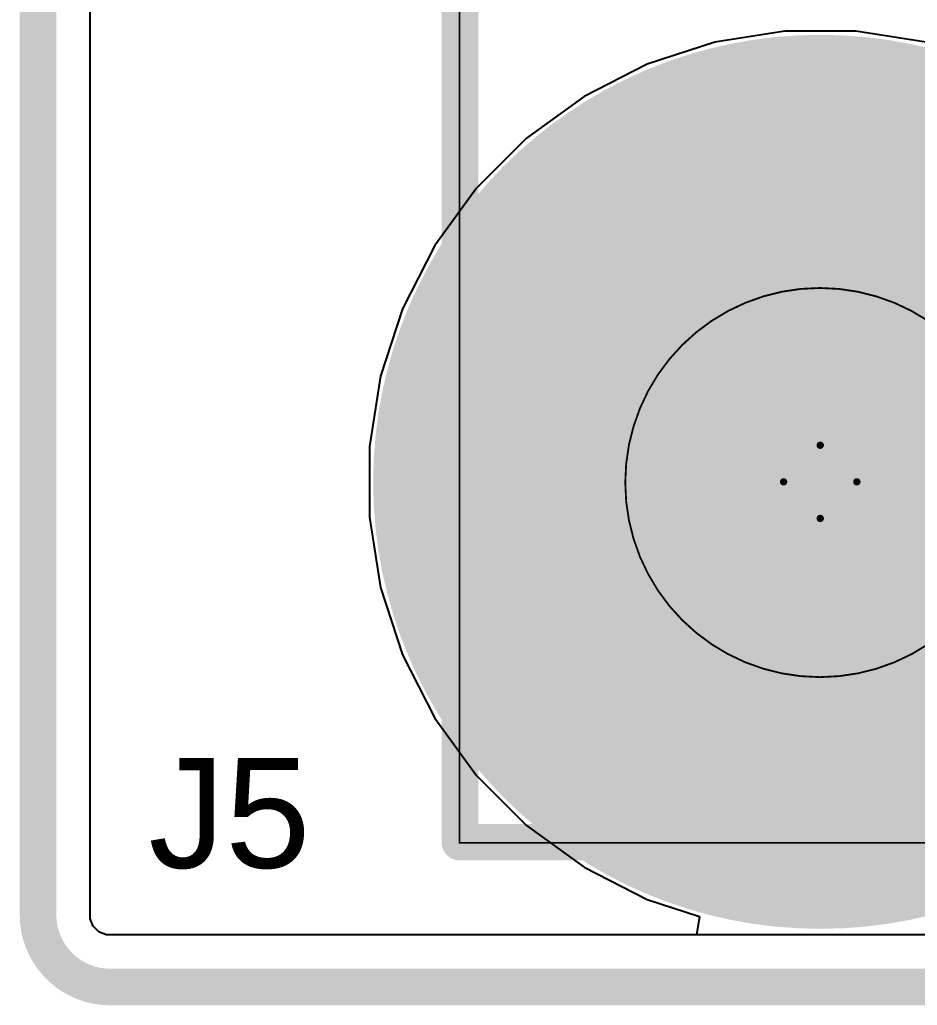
# Model space of a CAD drawing. Header units: inches. Extents: x -6 to 5433, y -4 to 5447.
# Drawn here: x -5.55 to 0.67, y -3.63 to 3.21 of the extents above; entities that cross this region are included whole.
import ezdxf

# ---------------------------------------------------------------- set-up
doc = ezdxf.new("R2010")
doc.units = ezdxf.units.IN
for name, color, linetype in [('Board_outline', 216, 'Continuous'), ('Bottom Layer', 5, 'Continuous'), ('Bottom Solder', 6, 'Continuous'), ('Drill Drawing', 1, 'Continuous'), ('Ground', 16, 'Continuous'), ('Mechanical 4', 56, 'Continuous'), ('Multi-Layer', 9, 'Continuous'), ('Pad Holes', 156, 'Continuous'), ('Power', 76, 'Continuous'), ('Top Layer', 1, 'Continuous'), ('Top Overlay', 2, 'Continuous'), ('Top Solder', 216, 'Continuous')]:
    doc.layers.add(name, color=color, linetype=linetype)
doc.styles.add('Arial', font='', dxfattribs={"height": 0.2})
doc.styles.get('Arial').set_extended_font_data('Arial')

msp = doc.modelspace()

# ---------------------------------------------------------------- hatches: boundary and pattern name
at = {"layer": 'Bottom Layer'}
h = msp.add_hatch(color=5, dxfattribs=at)
edge = h.paths.add_edge_path()
edge.add_arc((0, 0), 3, 0, 360)
at = {"layer": 'Bottom Solder'}
h = msp.add_hatch(color=6, dxfattribs=at)
edge = h.paths.add_edge_path()
edge.add_arc((0, 0), 3.1016, 0, 360)
at = {"layer": 'Ground'}
h = msp.add_hatch(color=16, dxfattribs=at)
edge = h.paths.add_edge_path()
edge.add_arc((0, 0), 3, 0, 360)
at = {"layer": 'Multi-Layer'}
h = msp.add_hatch(color=9, dxfattribs=at)
edge = h.paths.add_edge_path()
edge.add_arc((0, 0), 3, 0, 360)
at = {"layer": 'Pad Holes'}
h = msp.add_hatch(color=7, dxfattribs=at)
edge = h.paths.add_edge_path()
edge.add_arc((0, 0), 1.85, 0, 360)
at = {"layer": 'Power'}
h = msp.add_hatch(color=76, dxfattribs=at)
edge = h.paths.add_edge_path()
edge.add_arc((0, 0), 3, 0, 360)
at = {"layer": 'Top Layer'}
h = msp.add_hatch(color=1, dxfattribs=at)
edge = h.paths.add_edge_path()
edge.add_arc((0, 0), 3, 0, 360)
at = {"layer": 'Top Solder'}
h = msp.add_hatch(color=216, dxfattribs=at)
edge = h.paths.add_edge_path()
edge.add_arc((0, 0), 3.1016, 0, 360)

# ---------------------------------------------------------------- linework, layer by layer
at = {"layer": 'Board_outline'}
for points in [[(-5.4266, -3, 0.254, 0.254, 0), (-5.4266, 33.995, 0.254, 0.254, 0)], [(-4.9266, -3.505, 0.254, 0.254, -0.414214), (-5.4266, -3.005, 0.254, 0.254, 0)], [(-4.9266, -3.505, 0.254, 0.254, 0), (66.0734, -3.505, 0.254, 0.254, 0)]]:
    msp.add_lwpolyline(points, format="xyseb", dxfattribs=at)
for points in [[(1.851, 0, 0.127, 0.127, 1), (-1.851, 0, 0.127, 0.127, 1)], [(-1.8827, 0, 0.0635, 0.0635, 1), (-1.8192, 0, 0.0635, 0.0635, 1)], [(-5.4901, -3, 0.127, 0.127, 1), (-5.3631, -3, 0.127, 0.127, 1)], [(-5.4901, -3.005, 0.127, 0.127, 1), (-5.3631, -3.005, 0.127, 0.127, 1)], [(-4.9901, -3.505, 0.127, 0.127, 1), (-4.8631, -3.505, 0.127, 0.127, 1)], [(-4.9901, -3.505, 0.127, 0.127, 1), (-4.8631, -3.505, 0.127, 0.127, 1)]]:
    msp.add_lwpolyline(points, format="xyseb", close=True, dxfattribs=at)
at = {"layer": 'Bottom Layer'}
for p, q in [((-5.064, -3.0324), (-5.064, 4.8504)), ((-5.0431, -3.0829), (-5.064, -3.0324)), ((-5.0045, -3.1215), (-5.0431, -3.0829)), ((-4.9539, -3.1425), (-5.0045, -3.1215)), ((3.8408, -3.1425), (-4.9539, -3.1425))]:
    msp.add_line(p, q, dxfattribs=at)
at = {"layer": 'Drill Drawing'}
for points in [[(-0.254, 0, 0.0508, 0.0508, 0), (0, 0.254, 0.0508, 0.0508, 0)], [(0, 0.254, 0.0508, 0.0508, 0), (0.254, 0, 0.0508, 0.0508, 0)], [(-0.254, 0, 0.0508, 0.0508, 0), (0, -0.254, 0.0508, 0.0508, 0)], [(0, -0.254, 0.0508, 0.0508, 0), (0.254, 0, 0.0508, 0.0508, 0)]]:
    msp.add_lwpolyline(points, format="xyseb", dxfattribs=at)
for points in [[(-0.0127, 0.254, 0.0254, 0.0254, 1), (0.0127, 0.254, 0.0254, 0.0254, 1)], [(-0.0127, 0.254, 0.0254, 0.0254, 1), (0.0127, 0.254, 0.0254, 0.0254, 1)], [(-0.2667, 0, 0.0254, 0.0254, 1), (-0.2413, 0, 0.0254, 0.0254, 1)], [(-0.2667, 0, 0.0254, 0.0254, 1), (-0.2413, 0, 0.0254, 0.0254, 1)], [(0.2413, 0, 0.0254, 0.0254, 1), (0.2667, 0, 0.0254, 0.0254, 1)], [(0.2413, 0, 0.0254, 0.0254, 1), (0.2667, 0, 0.0254, 0.0254, 1)], [(-0.0127, -0.254, 0.0254, 0.0254, 1), (0.0127, -0.254, 0.0254, 0.0254, 1)], [(-0.0127, -0.254, 0.0254, 0.0254, 1), (0.0127, -0.254, 0.0254, 0.0254, 1)]]:
    msp.add_lwpolyline(points, format="xyseb", close=True, dxfattribs=at)
at = {"layer": 'Ground'}
for p, q in [((-5.064, -3.0324), (-5.064, 4.8504)), ((-5.0431, -3.0829), (-5.064, -3.0324)), ((-5.0045, -3.1215), (-5.0431, -3.0829)), ((-4.9539, -3.1425), (-5.0045, -3.1215)), ((-4.9266, -3.1425), (-4.9539, -3.1425)), ((32.9965, -3.1425), (-4.9266, -3.1425))]:
    msp.add_line(p, q, dxfattribs=at)
at = {"layer": 'Mechanical 4'}
for points in [[(-2.5, -2.5, 0.254, 0.254, 0), (-2.5, 33.5, 0.254, 0.254, 0)], [(-2.5028, -2.505, 0.0127, 0.0127, 0), (-2.5028, 33.495, 0.0127, 0.0127, 0)], [(-2.5, -2.5, 0.254, 0.254, 0), (67.5, -2.5, 0.254, 0.254, 0)], [(-2.5028, -2.505, 0.0127, 0.0127, 0), (67.4972, -2.505, 0.0127, 0.0127, 0)]]:
    msp.add_lwpolyline(points, format="xyseb", dxfattribs=at)
for points in [[(1.35, 0, 0.254, 0.254, 1), (-1.35, 0, 0.254, 0.254, 1)], [(1.35, 0, 0.254, 0.254, 1), (-1.35, 0, 0.254, 0.254, 1)], [(1.3472, -0.005, 0.0127, 0.0127, 1), (-1.3528, -0.005, 0.0127, 0.0127, 1)], [(-1.4135, 0, 0.127, 0.127, 1), (-1.2865, 0, 0.127, 0.127, 1)], [(-1.4135, 0, 0.127, 0.127, 1), (-1.2865, 0, 0.127, 0.127, 1)], [(-1.356, -0.005, 0.00635, 0.00635, 1), (-1.3496, -0.005, 0.00635, 0.00635, 1)], [(-2.5635, -2.5, 0.127, 0.127, 1), (-2.4365, -2.5, 0.127, 0.127, 1)], [(-2.5635, -2.5, 0.127, 0.127, 1), (-2.4365, -2.5, 0.127, 0.127, 1)], [(-2.506, -2.505, 0.00635, 0.00635, 1), (-2.4996, -2.505, 0.00635, 0.00635, 1)], [(-2.506, -2.505, 0.00635, 0.00635, 1), (-2.4996, -2.505, 0.00635, 0.00635, 1)]]:
    msp.add_lwpolyline(points, format="xyseb", close=True, dxfattribs=at)
at = {"layer": 'Power'}
for p, q in [((-5.064, -3.0324), (-5.064, 4.6228)), ((-0.2461, 3.127), (-0.7322, 3.05)), ((0.2461, 3.127), (-0.2461, 3.127)), ((0.7322, 3.05), (0.2461, 3.127)), ((-0.7322, 3.05), (-1.2004, 2.8979)), ((-1.2004, 2.8979), (-1.6389, 2.6744)), ((-1.6389, 2.6744), (-2.0371, 2.3851)), ((-2.0371, 2.3851), (-2.3851, 2.0371)), ((-2.3851, 2.0371), (-2.6744, 1.6389)), ((-2.6744, 1.6389), (-2.8979, 1.2004)), ((-2.8979, 1.2004), (-3.05, 0.7322)), ((-3.05, 0.7322), (-3.127, 0.2461)), ((-3.127, 0.2461), (-3.127, -0.2461)), ((-3.127, -0.2461), (-3.05, -0.7322)), ((-3.05, -0.7322), (-2.8979, -1.2004)), ((-2.8979, -1.2004), (-2.6744, -1.6389)), ((-2.6744, -1.6389), (-2.3851, -2.0371)), ((-2.3851, -2.0371), (-2.0371, -2.3851)), ((-2.0371, -2.3851), (-1.6389, -2.6744)), ((-1.6389, -2.6744), (-1.2004, -2.8979)), ((-1.2004, -2.8979), (-0.8385, -3.0155)), ((-5.0431, -3.0829), (-5.064, -3.0324)), ((-0.8385, -3.0155), (-0.8586, -3.1425)), ((-5.0045, -3.1215), (-5.0431, -3.0829)), ((-4.9539, -3.1425), (-5.0045, -3.1215)), ((-0.8586, -3.1425), (-4.9539, -3.1425))]:
    msp.add_line(p, q, dxfattribs=at)
at = {"layer": 'Top Layer'}
for p, q in [((-5.064, -3.0324), (-5.064, 3.3609)), ((-5.0431, -3.0829), (-5.064, -3.0324)), ((-5.0045, -3.1215), (-5.0431, -3.0829)), ((-4.9539, -3.1425), (-5.0045, -3.1215)), ((-4.9266, -3.1425), (-4.9539, -3.1425)), ((28.2753, -3.1425), (-4.9266, -3.1425))]:
    msp.add_line(p, q, dxfattribs=at)

# ---------------------------------------------------------------- texts
at = {"layer": 'Top Overlay', "style": 'Arial'}
msp.add_text('J5', height=0.762, dxfattribs=at).set_placement((-4.6603, -2.6785))

doc.saveas('drawing.dxf')
